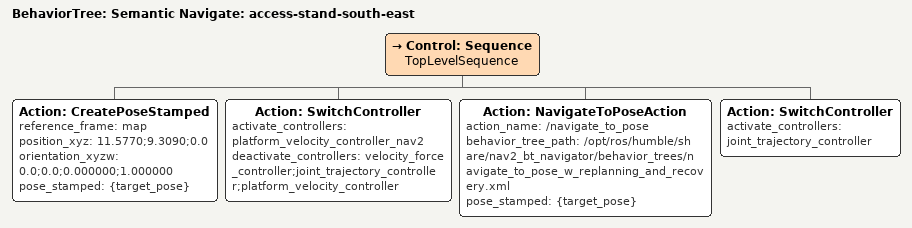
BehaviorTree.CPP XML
<?xml version="1.0" encoding="UTF-8" ?>
<!-- Auto-generated. Fired BY NAME ("Semantic Navigate: access-stand-south-east") via /execute_objective from B's pane. -->
<root BTCPP_format="4" main_tree_to_execute="Semantic Navigate: access-stand-south-east">
  <BehaviorTree ID="Semantic Navigate: access-stand-south-east" _description="Drive to Access Stand (south-east) (access-stand-south-east).">
    <Control ID="Sequence" name="TopLevelSequence">
      <Action ID="CreatePoseStamped" reference_frame="map"
        position_xyz="11.5770;9.3090;0.0"
        orientation_xyzw="0.0;0.0;0.000000;1.000000"
        pose_stamped="{target_pose}" />
      <Action ID="SwitchController"
        activate_controllers="platform_velocity_controller_nav2"
        deactivate_controllers="velocity_force_controller;joint_trajectory_controller;platform_velocity_controller" />
      <Action ID="NavigateToPoseAction" action_name="/navigate_to_pose"
        behavior_tree_path="/opt/ros/humble/share/nav2_bt_navigator/behavior_trees/navigate_to_pose_w_replanning_and_recovery.xml"
        pose_stamped="{target_pose}" />
      <Action ID="SwitchController" activate_controllers="joint_trajectory_controller" />
    </Control>
  </BehaviorTree>
</root>
